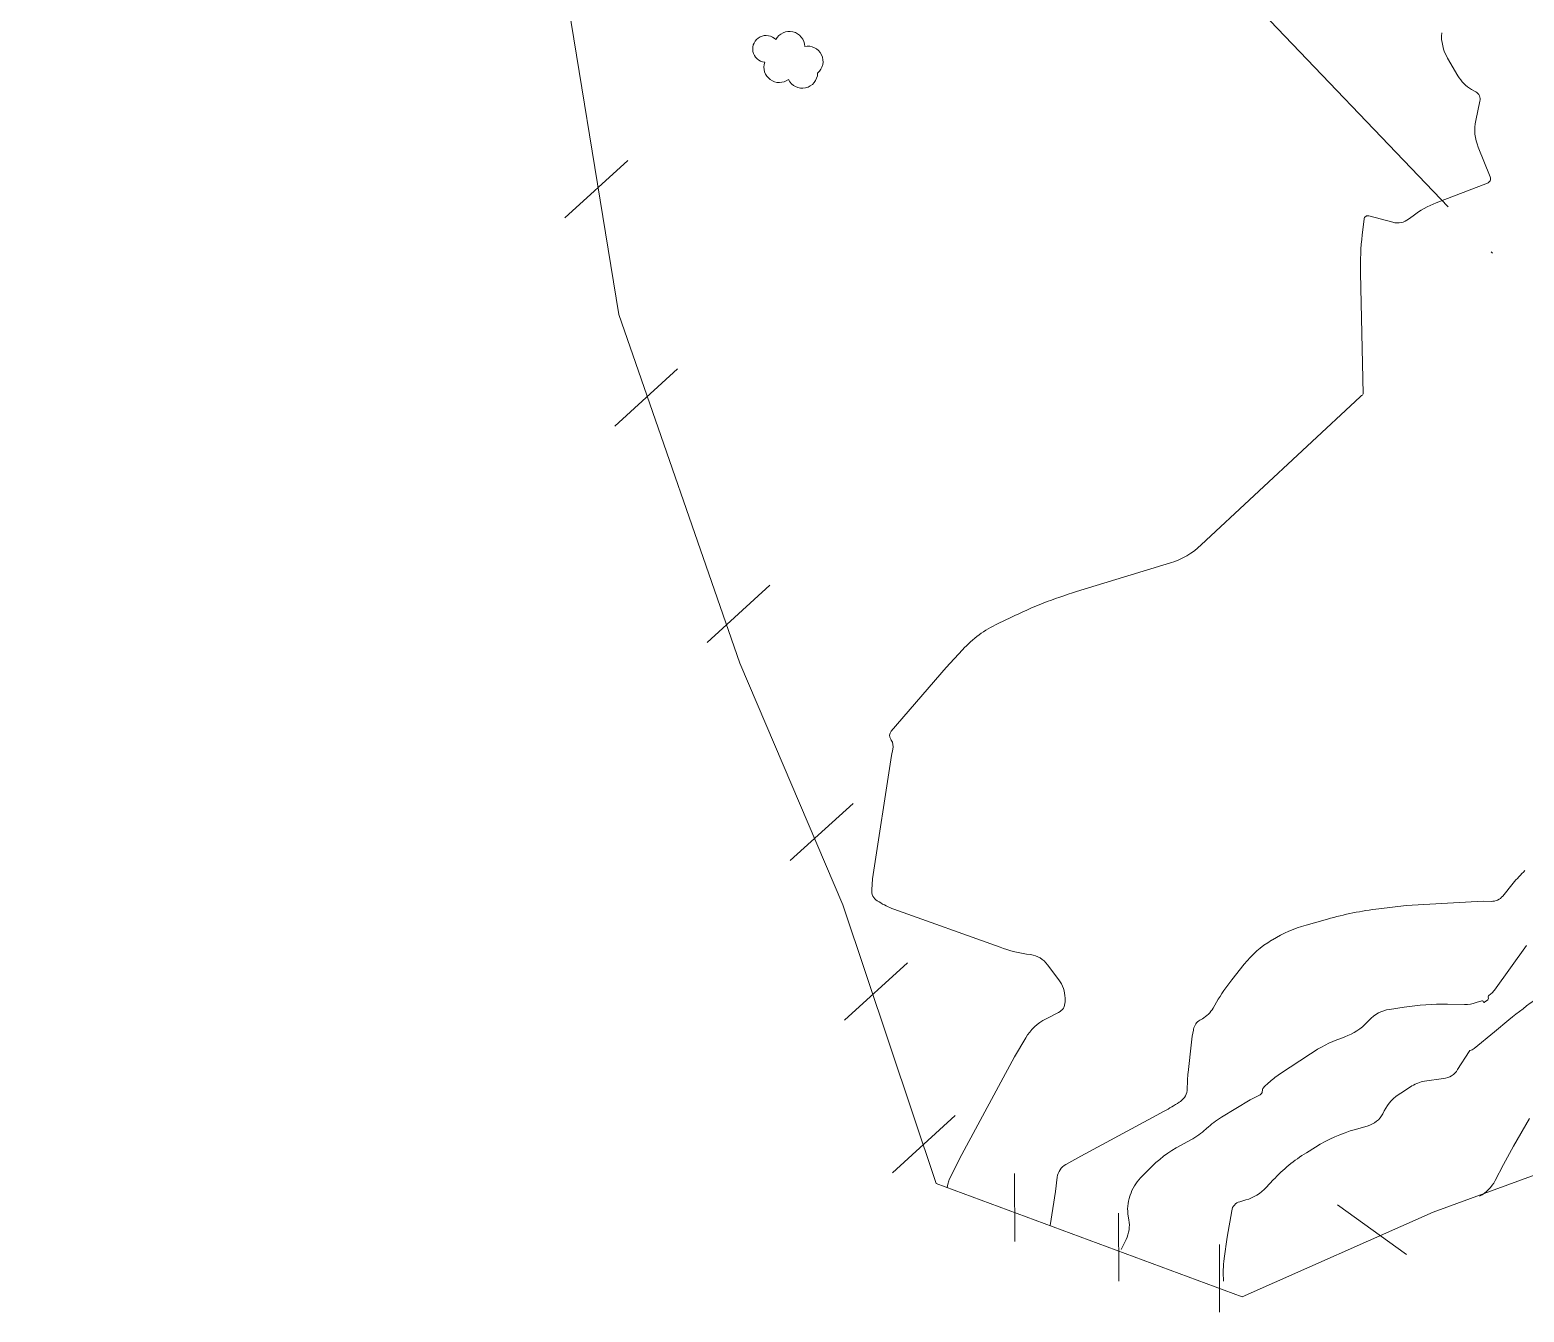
# Model space of a CAD drawing. Header units: metres. Extents: x 331672 to 331918, y 3055529 to 3055826.
# Drawn here: x 331710 to 331782.2, y 3055528.7 to 3055590.7 of the extents above; entities that cross this region are included whole.
import ezdxf

# ---------------------------------------------------------------- set-up
doc = ezdxf.new("R2010")
doc.units = ezdxf.units.M
doc.header["$MEASUREMENT"] = 0
doc.linetypes.add('ACAD_ISO06W100', pattern=[36, 24, -3, 0, -3, 0, -3, 0, -3])
for name, color, linetype, lineweight in [('Contour', 4, 'Continuous', 15), ('F', 10, 'Continuous', 20), ('Index_Contour', 8, 'Continuous', 20), ('Station', 50, 'Continuous', 13), ('TREE', 90, 'Continuous', 5)]:
    doc.layers.add(name, color=color, linetype=linetype, lineweight=lineweight)

msp = doc.modelspace()

# ---------------------------------------------------------------- linework, layer by layer
at = {"layer": 'Contour'}
for points, elevation in [([(331782.248, 3055550.061, 0.03124), (331781.679, 3055549.448), (331781.171, 3055548.83, -0.235297), (331780.621, 3055548.574), (331780.235, 3055548.578), (331776.51, 3055548.377), (331775.194, 3055548.215, 0.040292), (331772.7, 3055547.712), (331771.672, 3055547.422, 0.070411), (331770.049, 3055546.719), (331770.006, 3055546.693, 0.094115), (331768.686, 3055545.533), (331768.093, 3055544.787, 0.035927), (331767.346, 3055543.703), (331767.176, 3055543.417, -0.13219), (331766.66, 3055542.901), (331766.543, 3055542.831, 0.222211), (331766.237, 3055542.398), (331766.227, 3055542.349, 0.02198), (331766.139, 3055541.775), (331765.976, 3055540.309, 0.028062), (331765.933, 3055539.554), (331765.933, 3055539.524, -0.25914), (331765.598, 3055538.905), (331765.54, 3055538.866, -0.024259), (331764.82, 3055538.437), (331764.037, 3055538.018), (331760.796, 3055536.255), (331760.069, 3055535.855, 0.248121), (331759.652, 3055535.239), (331759.565, 3055534.554), (331759.308, 3055532.904)], 1256), ([(331782.32, 3055546.448), (331780.771, 3055544.29, -0.06358), (331780.596, 3055544.099), (331780.493, 3055544.011, 0.287575), (331780.468, 3055543.937), (331780.48, 3055543.888, -0.302214), (331780.454, 3055543.816), (331780.295, 3055543.695, -0.458637), (331780.247, 3055543.706), (331780.223, 3055543.75, 0.370781), (331780.169, 3055543.773), (331779.887, 3055543.68, -0.086686), (331779.332, 3055543.593), (331778.509, 3055543.602, 0.041523), (331776.406, 3055543.457), (331775.704, 3055543.353, 0.176839), (331774.715, 3055542.835), (331774.628, 3055542.742, -0.1229), (331773.544, 3055542.024), (331773.348, 3055541.952, 0.06215), (331771.883, 3055541.209), (331770.394, 3055540.217, 0.040998), (331769.86, 3055539.798), (331769.649, 3055539.604, 0.19158), (331769.562, 3055539.43), (331769.557, 3055539.38, -0.260789), (331769.454, 3055539.228), (331768.975, 3055538.979), (331767.583, 3055538.138, 0.05308), (331766.869, 3055537.602), (331766.832, 3055537.568, -0.064986), (331766.108, 3055537.05), (331765.604, 3055536.776, 0.079822), (331764.071, 3055535.613), (331763.678, 3055535.208, 0.119272), (331763.173, 3055534.372), (331763.157, 3055534.325, 0.126907), (331763.082, 3055533.355), (331763.111, 3055533.181, -0.160021), (331762.978, 3055532.238), (331762.743, 3055531.742)], 1258), ([(331782.853, 3055543.898, 0.018757), (331781.476, 3055542.851), (331780.768, 3055542.272), (331779.798, 3055541.459, -0.106091), (331779.69, 3055541.401), (331779.642, 3055541.386, 0.187508), (331779.548, 3055541.315), (331778.996, 3055540.443, -0.231254), (331778.311, 3055540.006), (331777.4, 3055539.888, 0.077859), (331777.066, 3055539.793), (331777.02, 3055539.772, 0.037454), (331776.711, 3055539.606), (331776.248, 3055539.311, 0.1358), (331775.45, 3055538.449), (331775.373, 3055538.305, -0.210576), (331774.666, 3055537.731), (331774.065, 3055537.556, 0.07137), (331772.127, 3055536.695), (331771.688, 3055536.424, 0.070022), (331770.084, 3055535.11), (331769.745, 3055534.747, -0.142351), (331768.759, 3055534.144), (331768.468, 3055534.06, 0.296627), (331768.078, 3055533.623), (331767.862, 3055532.34), (331767.721, 3055531.313, 0.053759), (331767.683, 3055530.224), (331767.683, 3055530.224)], 1258), ([(331782.469, 3055538.082), (331781.699, 3055536.744), (331781.213, 3055535.863), (331780.803, 3055535.081, -0.158035), (331780.058, 3055534.33, -0.158035)], 1259)]:
    msp.add_lwpolyline(points, format="xyb", dxfattribs=dict(at, elevation=elevation))
at = {"layer": 'F'}
for p, q in [((331738.903, 3055584.373), (331735.863, 3055581.607)), ((331741.311, 3055574.306), (331738.271, 3055571.539)), ((331745.772, 3055563.853), (331742.733, 3055561.087)), ((331749.792, 3055553.307), (331746.752, 3055550.541)), ((331752.413, 3055545.601), (331749.373, 3055542.834)), ((331754.723, 3055538.227), (331751.683, 3055535.461)), ((331773.198, 3055533.916, 1263.394), (331776.526, 3055531.504, 1263.394))]:
    msp.add_line(p, q, dxfattribs=at)
at = {"layer": 'F', "color": 240, "true_color": 0xed1f24, "elevation": 1263.394}
msp.add_lwpolyline([(331839.113, 3055595.975), (331828.941, 3055583.412), (331820.903, 3055573.614), (331815.154, 3055565.712), (331814.538, 3055565.039), (331798.226, 3055543.563), (331787.315, 3055537.027), (331777.805, 3055533.551), (331768.591, 3055529.458), (331753.805, 3055534.946), (331749.296, 3055548.404), (331744.321, 3055560.077), (331738.472, 3055576.927), (331732.318, 3055614.643), (331717.23, 3055621.58), (331715.547, 3055624.994), (331712.069, 3055632.329), (331710.014, 3055636.134)], dxfattribs=at)
at = {"layer": 'F'}
for points in [[(331757.589, 3055535.415), (331757.594, 3055532.142)], [(331762.617, 3055533.498), (331762.621, 3055530.226)], [(331767.488, 3055531.997), (331767.492, 3055528.724)]]:
    msp.add_lwpolyline(points, dxfattribs=at)
at = {"layer": 'Index_Contour', "elevation": 1255}
msp.add_lwpolyline([(331778.224, 3055590.55, 0.156522), (331778.511, 3055589.325), (331779.011, 3055588.466, 0.137069), (331779.672, 3055587.807), (331779.866, 3055587.694, -0.330276), (331780.07, 3055587.237), (331779.876, 3055586.31, 0.154605), (331779.989, 3055585.018), (331780.564, 3055583.58, -0.418109), (331780.43, 3055583.273), (331777.963, 3055582.329, 0.074606), (331776.839, 3055581.704), (331776.625, 3055581.542, -0.239875), (331775.864, 3055581.393), (331774.71, 3055581.701, 0.452847), (331774.474, 3055581.541), (331774.387, 3055580.788, 0.035838), (331774.301, 3055578.942), (331774.425, 3055573.107, -0.249039), (331774.394, 3055573.043), (331774.354, 3055573.013, 0.02704), (331774.293, 3055572.961), (331766.606, 3055565.797, -0.119112), (331765.118, 3055564.936), (331760.586, 3055563.541, 0.039971), (331757.405, 3055562.292), (331756.788, 3055561.994, 0.097452), (331755.08, 3055560.736), (331754.281, 3055559.88), (331751.627, 3055556.792, 0.339019), (331751.602, 3055556.409), (331751.629, 3055556.367, -0.206123), (331751.71, 3055555.931), (331751.646, 3055555.62), (331750.732, 3055549.655), (331750.687, 3055549.138, 0.290352), (331750.957, 3055548.598), (331751.039, 3055548.547, 0.055699), (331751.756, 3055548.2), (331756.896, 3055546.352, 0.050841), (331758.169, 3055546.029), (331758.365, 3055545.999, -0.20387), (331759.177, 3055545.513), (331759.727, 3055544.783, -0.168014), (331760.025, 3055543.902), (331760.027, 3055543.714, -0.292392), (331759.716, 3055543.203), (331759.109, 3055542.894, 0.14936), (331758.126, 3055541.973), (331757.585, 3055541.057), (331755.047, 3055536.342), (331754.436, 3055535.127, 0.077185), (331754.36, 3055534.901), (331754.337, 3055534.749)], format="xyb", dxfattribs=at)
at = {"layer": 'Station', "linetype": 'ACAD_ISO06W100', "lineweight": 25}
msp.add_lwpolyline([(331843.21, 3055620.872), (331839.867, 3055600.321), (331803.633, 3055555.901), (331762.843, 3055598.545), (331725.708, 3055622.952), (331725.612, 3055633.925)], dxfattribs=at)
at = {"layer": 'TREE'}
for centre, radius, start, end in [((331745.585, 3055589.768), 0.647, 43.71829, 264.14596), ((331746.708, 3055589.872), 0.74, 1.16471, 152.34027), ((331747.595, 3055589.162), 0.74, 310.13905, 101.50825), ((331746.218, 3055588.884), 0.74, 161.04705, 306.94423), ((331747.332, 3055588.608), 0.74, 205.23169, 359.11654)]:
    msp.add_arc(centre, radius, start, end, dxfattribs=at)

doc.saveas('drawing.dxf')
